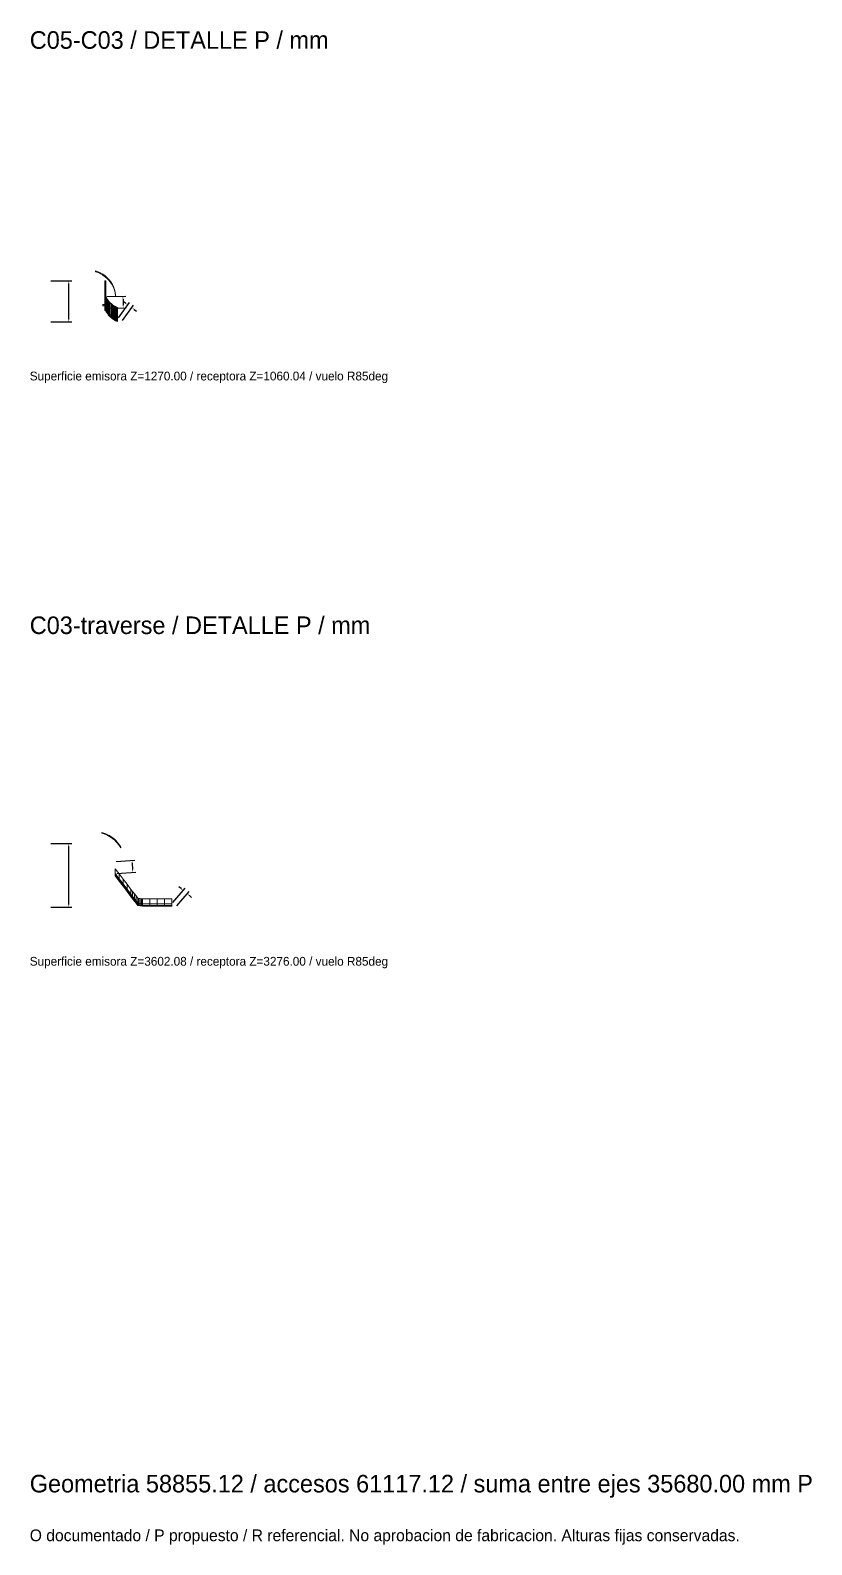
# Model space of a CAD drawing. Header units: millimetres. Extents: x -2500 to 58855, y -53268 to 6837.
# Drawn here: x 3 to 4008, y -53268 to -45505 of the extents above; entities that cross this region are included whole.
import ezdxf

# ---------------------------------------------------------------- set-up
doc = ezdxf.new("R2010")
doc.units = ezdxf.units.MM
for name, color, linetype, lineweight in [('COTAS_P', 1, 'Continuous', 0), ('DET_C03-traverse', 7, 'Continuous', 0), ('DET_C05-C03', 7, 'Continuous', 0), ('TEXTOS', 4, 'Continuous', 0)]:
    doc.layers.add(name, color=color, linetype=linetype, lineweight=lineweight)
doc.dimstyles.new('R19_10', dxfattribs={"dimtxt": 25, "dimasz": 15, "dimexe": 15, "dimexo": 8, "dimgap": 10, "dimtad": 1, "dimtih": 1, "dimtoh": 1, "dimdsep": 46, "dimcen": 0.09, "dimadec": 0, "dimazin": 0, "dimtfac": 1, "dimtdec": 4, "dimtofl": 0, "dimtmove": 0, "dimatfit": 3, "dimfxl": 1, "dimtolj": 1, "dimtzin": 0, "dimarcsym": 0})

# ---------------------------------------------------------------- blocks, each defined once
blk = doc.blocks.new('*D48')
at = {"layer": 'COTAS_P', "color": 0, "lineweight": -2, "transparency": 16777216}
for p, q in [((395.7, -46870.2), (492.6, -46868)), ((478, -46883.4), (478.6, -46913)), ((397, -46929.9), (494, -46927.7))]:
    blk.add_line(p, q, dxfattribs=at)
at = {"layer": 'COTAS_P', "color": 0, "transparency": 16777216}
for points in [[(480.5, -46883.3), (475.5, -46883.4), (477.6, -46868.4)], [(481.1, -46913), (476.1, -46913.1), (479, -46928)]]:
    blk.add_solid(points, dxfattribs=at)
at = {"layer": 'Defpoints', "color": 0, "transparency": 16777216}
for p in [(387.7, -46870.4), (389, -46930), (479, -46928)]:
    blk.add_point(p, dxfattribs=at)
blk = doc.blocks.new('*D49')
at = {"layer": 'COTAS_P', "color": 0, "lineweight": -2, "transparency": 16777216}
for p, q in [((454.7, -46979.1), (511.4, -46900.4)), ((474.7, -46993.5), (531.4, -46914.8)), ((490.4, -46903.8), (478.3, -46895)), ((534.8, -46935.7), (546.9, -46944.5))]:
    blk.add_line(p, q, dxfattribs=at)
at = {"layer": 'COTAS_P', "color": 0, "transparency": 16777216}
for points in [[(491.9, -46901.8), (489, -46905.8), (502.6, -46912.6)], [(536.2, -46933.7), (533.3, -46937.8), (522.6, -46927)]]:
    blk.add_solid(points, dxfattribs=at)
at = {"layer": 'Defpoints', "color": 0, "transparency": 16777216}
for p in [(522.6, -46927), (450, -46985.6), (470, -47000)]:
    blk.add_point(p, dxfattribs=at)
blk = doc.blocks.new('*D50')
at = {"layer": 'COTAS_P', "color": 0, "lineweight": -2, "transparency": 16777216}
for p, q in [((108, -46790), (215, -46790)), ((200, -46985), (200, -46805)), ((108, -47000), (215, -47000))]:
    blk.add_line(p, q, dxfattribs=at)
at = {"layer": 'COTAS_P', "color": 0, "transparency": 16777216}
for points in [[(197.5, -46805), (202.5, -46805), (200, -46790)], [(197.5, -46985), (202.5, -46985), (200, -47000)]]:
    blk.add_solid(points, dxfattribs=at)
at = {"layer": 'Defpoints', "color": 0, "transparency": 16777216}
for p in [(100, -46790), (200, -46790), (100, -47000)]:
    blk.add_point(p, dxfattribs=at)
blk = doc.blocks.new('*D51')
at = {"layer": 'COTAS_P', "color": 0, "lineweight": -2, "transparency": 16777216}
for p, q in [((442.1, -49766.2), (538.9, -49759.2)), ((446.5, -49827.4), (543.3, -49820.5)), ((525, -49775.3), (527.2, -49806.6))]:
    blk.add_line(p, q, dxfattribs=at)
at = {"layer": 'COTAS_P', "color": 0, "transparency": 16777216}
for points in [[(527.5, -49775.1), (522.5, -49775.4), (523.9, -49760.3)], [(529.7, -49806.4), (524.7, -49806.8), (528.3, -49821.5)]]:
    blk.add_solid(points, dxfattribs=at)
at = {"layer": 'Defpoints', "color": 0, "transparency": 16777216}
for p in [(434.1, -49766.8), (438.5, -49828), (528.3, -49821.5)]:
    blk.add_point(p, dxfattribs=at)
blk = doc.blocks.new('*D52')
at = {"layer": 'COTAS_P', "color": 0, "lineweight": -2, "transparency": 16777216}
for p, q in [((733.7, -49976.9), (796.5, -49903)), ((775.4, -49904.7), (764, -49895)), ((753.7, -49993.9), (816.5, -49920)), ((818.3, -49941.1), (829.7, -49950.9))]:
    blk.add_line(p, q, dxfattribs=at)
at = {"layer": 'COTAS_P', "color": 0, "transparency": 16777216}
for points in [[(777, -49902.8), (773.8, -49906.6), (786.8, -49914.4)], [(819.9, -49939.2), (816.6, -49943), (806.8, -49931.4)]]:
    blk.add_solid(points, dxfattribs=at)
at = {"layer": 'Defpoints', "color": 0, "transparency": 16777216}
for p in [(728.5, -49983), (806.8, -49931.4), (748.5, -50000)]:
    blk.add_point(p, dxfattribs=at)
blk = doc.blocks.new('*D53')
at = {"layer": 'COTAS_P', "color": 0, "lineweight": -2, "transparency": 16777216}
for p, q in [((108, -49673.9), (215, -49673.9)), ((200, -49985), (200, -49688.9)), ((108, -50000), (215, -50000))]:
    blk.add_line(p, q, dxfattribs=at)
at = {"layer": 'COTAS_P', "color": 0, "transparency": 16777216}
for points in [[(197.5, -49688.9), (202.5, -49688.9), (200, -49673.9)], [(197.5, -49985), (202.5, -49985), (200, -50000)]]:
    blk.add_solid(points, dxfattribs=at)
at = {"layer": 'Defpoints', "color": 0, "transparency": 16777216}
for p in [(100, -49673.9), (200, -49673.9), (100, -50000)]:
    blk.add_point(p, dxfattribs=at)

msp = doc.modelspace()

# ---------------------------------------------------------------- linework, layer by layer
at = {"layer": 'DET_C03-traverse'}
for p, q in [((369.958, -49617.452), (379.977, -49620.491)), ((369.958, -49617.452), (369.958, -49621.452)), ((369.958, -49621.452), (379.977, -49624.491)), ((379.977, -49624.491), (379.977, -49620.491)), ((379.977, -49620.491), (389.776, -49624.179)), ((379.977, -49624.491), (389.776, -49628.179)), ((389.776, -49628.179), (389.776, -49624.179)), ((389.776, -49624.179), (399.313, -49628.5)), ((389.776, -49628.179), (399.313, -49632.5)), ((399.313, -49632.5), (399.313, -49628.5)), ((399.313, -49628.5), (408.547, -49633.436)), ((399.313, -49632.5), (408.547, -49637.436)), ((408.547, -49637.436), (408.547, -49633.436)), ((408.547, -49633.436), (417.438, -49638.965)), ((408.547, -49637.436), (417.438, -49642.965)), ((417.438, -49642.965), (417.438, -49638.965)), ((417.438, -49638.965), (425.949, -49645.063)), ((417.438, -49642.965), (425.949, -49649.063)), ((425.949, -49649.063), (425.949, -49645.063)), ((425.949, -49645.063), (434.042, -49651.706)), ((425.949, -49649.063), (434.042, -49655.706)), ((434.042, -49655.706), (434.042, -49651.706)), ((434.042, -49651.706), (441.684, -49658.863)), ((434.042, -49655.706), (441.684, -49662.863)), ((441.684, -49662.863), (441.684, -49658.863)), ((441.684, -49658.863), (448.841, -49666.505)), ((441.684, -49662.863), (448.841, -49670.505)), ((448.841, -49670.505), (448.841, -49666.505)), ((448.841, -49666.505), (455.483, -49674.598)), ((448.841, -49670.505), (455.483, -49678.598)), ((455.483, -49678.598), (455.483, -49674.598)), ((455.483, -49674.598), (461.582, -49683.109)), ((455.483, -49678.598), (461.582, -49687.109)), ((461.582, -49687.109), (461.582, -49683.109)), ((461.582, -49683.109), (467.111, -49692)), ((461.582, -49687.109), (467.111, -49696)), ((467.111, -49696), (467.111, -49692)), ((458.547, -49829.5), (438.547, -49803)), ((438.547, -49803), (438.547, -49836)), ((438.547, -49828), (458.547, -49854.5)), ((438.547, -49836), (438.547, -49828)), ((438.547, -49836), (458.547, -49862.5)), ((438.547, -49840), (438.547, -49836)), ((458.547, -49862.5), (458.547, -49829.5)), ((478.547, -49856), (458.547, -49829.5)), ((438.547, -49840), (458.547, -49866.5)), ((458.547, -49854.5), (458.547, -49862.5)), ((458.547, -49854.5), (478.547, -49881)), ((458.547, -49862.5), (458.547, -49866.5)), ((458.547, -49862.5), (478.547, -49889)), ((458.547, -49866.5), (478.547, -49893)), ((478.547, -49889), (478.547, -49856)), ((498.547, -49882.5), (478.547, -49856)), ((478.547, -49881), (478.547, -49889)), ((478.547, -49881), (498.547, -49907.5)), ((478.547, -49889), (478.547, -49893)), ((478.547, -49889), (498.547, -49915.5)), ((478.547, -49893), (498.547, -49919.5)), ((498.547, -49915.5), (498.547, -49882.5)), ((518.547, -49909), (498.547, -49882.5)), ((498.547, -49907.5), (498.547, -49915.5)), ((498.547, -49907.5), (518.547, -49934)), ((518.547, -49942), (518.547, -49909)), ((527.297, -49920.25), (518.547, -49909)), ((498.547, -49915.5), (498.547, -49919.5)), ((498.547, -49915.5), (518.547, -49942)), ((498.547, -49919.5), (518.547, -49946)), ((518.547, -49934), (518.547, -49942)), ((518.547, -49934), (527.297, -49945.25)), ((518.547, -49942), (518.547, -49946)), ((518.547, -49942), (527.297, -49953.25)), ((518.547, -49946), (527.297, -49957.25)), ((527.297, -49953.25), (527.297, -49920.25)), ((536.047, -49931.5), (527.297, -49920.25)), ((527.297, -49945.25), (527.297, -49953.25)), ((527.297, -49945.25), (536.047, -49956.5)), ((527.297, -49953.25), (527.297, -49957.25)), ((527.297, -49953.25), (536.047, -49964.5)), ((527.297, -49957.25), (536.047, -49968.5)), ((536.047, -49964.5), (536.047, -49931.5)), ((544.797, -49942.75), (536.047, -49931.5)), ((536.047, -49956.5), (536.047, -49964.5)), ((536.047, -49956.5), (544.797, -49967.75)), ((536.047, -49964.5), (536.047, -49968.5)), ((536.047, -49964.5), (544.797, -49975.75)), ((536.047, -49968.5), (544.797, -49979.75)), ((544.797, -49975.75), (544.797, -49942.75)), ((553.547, -49954), (544.797, -49942.75)), ((544.797, -49967.75), (544.797, -49975.75)), ((544.797, -49967.75), (553.547, -49979)), ((544.797, -49975.75), (544.797, -49979.75)), ((544.797, -49975.75), (553.547, -49987)), ((544.797, -49979.75), (553.547, -49991)), ((553.547, -49987), (553.547, -49954)), ((559.797, -49955), (553.547, -49954)), ((553.547, -49979), (553.547, -49987)), ((553.547, -49979), (559.797, -49980)), ((553.547, -49987), (553.547, -49991)), ((553.547, -49987), (559.797, -49988)), ((553.547, -49991), (559.797, -49992)), ((559.797, -49988), (559.797, -49955)), ((566.047, -49956), (559.797, -49955)), ((559.797, -49980), (559.797, -49988)), ((559.797, -49980), (566.047, -49981)), ((559.797, -49988), (559.797, -49992)), ((559.797, -49988), (566.047, -49989)), ((559.797, -49992), (566.047, -49993)), ((566.047, -49989), (566.047, -49956)), ((572.297, -49957), (566.047, -49956)), ((566.047, -49981), (566.047, -49989)), ((566.047, -49981), (572.297, -49982)), ((566.047, -49989), (566.047, -49993)), ((566.047, -49989), (572.297, -49990)), ((566.047, -49993), (572.297, -49994)), ((572.297, -49990), (572.297, -49957)), ((578.547, -49958), (572.297, -49957)), ((572.297, -49982), (572.297, -49990)), ((572.297, -49982), (578.547, -49983)), ((572.297, -49990), (572.297, -49994)), ((572.297, -49990), (578.547, -49991)), ((578.547, -49991), (578.547, -49958)), ((616.047, -49958), (578.547, -49958)), ((578.547, -49983), (578.547, -49991)), ((578.547, -49983), (616.047, -49983)), ((578.547, -49991), (578.547, -49995)), ((578.547, -49991), (616.047, -49991)), ((616.047, -49991), (616.047, -49958)), ((653.547, -49958), (616.047, -49958)), ((616.047, -49983), (616.047, -49991)), ((616.047, -49983), (653.547, -49983)), ((616.047, -49991), (616.047, -49995)), ((616.047, -49991), (653.547, -49991)), ((653.547, -49991), (653.547, -49958)), ((691.047, -49958), (653.547, -49958)), ((653.547, -49983), (653.547, -49991)), ((653.547, -49983), (691.047, -49983)), ((653.547, -49991), (653.547, -49995)), ((653.547, -49991), (691.047, -49991)), ((691.047, -49991), (691.047, -49958)), ((728.547, -49958), (691.047, -49958)), ((691.047, -49983), (691.047, -49991)), ((691.047, -49983), (728.547, -49983)), ((691.047, -49991), (691.047, -49995)), ((691.047, -49991), (728.547, -49991)), ((728.547, -49991), (728.547, -49958)), ((728.547, -49983), (728.547, -49991)), ((728.547, -49991), (728.547, -49995)), ((572.297, -49994), (578.547, -49995)), ((578.547, -49995), (616.047, -49995)), ((616.047, -49995), (653.547, -49995)), ((653.547, -49995), (691.047, -49995)), ((691.047, -49995), (728.547, -49995))]:
    msp.add_line(p, q, dxfattribs=at)
at = {"layer": 'DET_C05-C03'}
for p, q in [((336.235, -46738.814), (349.791, -46743.197)), ((336.235, -46738.814), (336.235, -46742.814)), ((336.235, -46742.814), (349.791, -46747.197)), ((349.791, -46747.197), (349.791, -46743.197)), ((349.791, -46743.197), (362.832, -46748.935)), ((349.791, -46747.197), (362.832, -46752.935)), ((362.832, -46752.935), (362.832, -46748.935)), ((362.832, -46748.935), (375.222, -46755.969)), ((362.832, -46752.935), (375.222, -46759.969)), ((375.222, -46759.969), (375.222, -46755.969)), ((375.222, -46755.969), (386.833, -46764.226)), ((375.222, -46759.969), (386.833, -46768.226)), ((385, -46790.044), (390, -46790.044)), ((385, -46790.044), (385, -46910.044)), ((386.833, -46768.226), (386.833, -46764.226)), ((386.833, -46764.226), (397.545, -46773.62)), ((386.833, -46768.226), (397.545, -46777.62)), ((390, -46910.044), (390, -46790.044)), ((397.545, -46777.62), (397.545, -46773.62)), ((397.545, -46773.62), (407.246, -46784.054)), ((397.545, -46777.62), (407.246, -46788.054)), ((407.246, -46788.054), (407.246, -46784.054)), ((407.246, -46784.054), (415.837, -46795.419)), ((407.246, -46788.054), (415.837, -46799.419)), ((415.837, -46799.419), (415.837, -46795.419)), ((415.837, -46795.419), (423.228, -46807.6)), ((415.837, -46799.419), (423.228, -46811.6)), ((423.228, -46811.6), (423.228, -46807.6)), ((423.228, -46807.6), (429.343, -46820.468)), ((393.159, -46877.576), (389, -46870.044)), ((389, -46870.044), (389, -46938.044)), ((393.159, -46945.576), (393.159, -46877.576)), ((397.67, -46884.613), (393.159, -46877.576)), ((397.67, -46952.613), (397.67, -46884.613)), ((402.477, -46891.144), (397.67, -46884.613)), ((423.228, -46811.6), (429.343, -46824.468)), ((429.343, -46824.468), (429.343, -46820.468)), ((429.343, -46820.468), (434.119, -46833.891)), ((429.343, -46824.468), (434.119, -46837.891)), ((434.119, -46837.891), (434.119, -46833.891)), ((434.119, -46833.891), (437.505, -46847.73)), ((434.119, -46837.891), (437.505, -46851.73)), ((437.505, -46851.73), (437.505, -46847.73)), ((437.505, -46847.73), (439.467, -46861.842)), ((437.505, -46851.73), (439.467, -46865.842)), ((439.467, -46865.842), (439.467, -46861.842)), ((375, -46910.044), (390, -46910.044)), ((375, -46910.044), (375, -46918.044)), ((375, -46918.044), (390, -46918.044)), ((393, -46900.044), (385, -46900.044)), ((385, -46900.044), (385, -46942.044)), ((385, -46910.044), (390, -46910.044)), ((385, -46942.044), (393, -46942.044)), ((389, -46930.044), (393.159, -46937.576)), ((389, -46938.044), (389, -46930.044)), ((389, -46938.044), (393.159, -46945.576)), ((389, -46942.044), (389, -46938.044)), ((389, -46942.044), (393.159, -46949.576)), ((390, -46918.044), (390, -46910.044)), ((393, -46942.044), (393, -46900.044)), ((393.159, -46937.576), (393.159, -46945.576)), ((393.159, -46937.576), (397.67, -46944.613)), ((393.159, -46945.576), (393.159, -46949.576)), ((393.159, -46945.576), (397.67, -46952.613)), ((393.159, -46949.576), (397.67, -46956.613)), ((397.67, -46944.613), (397.67, -46952.613)), ((397.67, -46944.613), (402.477, -46951.144)), ((397.67, -46952.613), (397.67, -46956.613)), ((397.67, -46952.613), (402.477, -46959.144)), ((397.67, -46956.613), (402.477, -46963.144)), ((402.477, -46959.144), (402.477, -46891.144)), ((407.526, -46897.16), (402.477, -46891.144)), ((402.477, -46951.144), (402.477, -46959.144)), ((402.477, -46951.144), (407.526, -46957.16)), ((402.477, -46959.144), (402.477, -46963.144)), ((402.477, -46959.144), (407.526, -46965.16)), ((402.477, -46963.144), (407.526, -46969.16)), ((407.526, -46965.16), (407.526, -46897.16)), ((412.761, -46902.652), (407.526, -46897.16)), ((407.526, -46957.16), (407.526, -46965.16)), ((407.526, -46957.16), (412.761, -46962.652)), ((407.526, -46965.16), (407.526, -46969.16)), ((407.526, -46965.16), (412.761, -46970.652)), ((412.761, -46970.652), (412.761, -46902.652)), ((418.127, -46907.609), (412.761, -46902.652)), ((412.761, -46962.652), (412.761, -46970.652)), ((412.761, -46962.652), (418.127, -46967.609)), ((418.127, -46975.609), (418.127, -46907.609)), ((423.57, -46912.022), (418.127, -46907.609)), ((423.57, -46980.022), (423.57, -46912.022)), ((429.034, -46915.882), (423.57, -46912.022)), ((429.034, -46983.882), (429.034, -46915.882)), ((434.464, -46919.179), (429.034, -46915.882)), ((434.464, -46987.179), (434.464, -46919.179)), ((439.805, -46921.902), (434.464, -46919.179)), ((439.805, -46989.902), (439.805, -46921.902)), ((445.002, -46924.044), (439.805, -46921.902)), ((445.002, -46992.044), (445.002, -46924.044)), ((450, -46925.593), (445.002, -46924.044)), ((450, -46993.593), (450, -46925.593)), ((407.526, -46969.16), (412.761, -46974.652)), ((412.761, -46970.652), (412.761, -46974.652)), ((412.761, -46970.652), (418.127, -46975.609)), ((412.761, -46974.652), (418.127, -46979.609)), ((418.127, -46967.609), (418.127, -46975.609)), ((418.127, -46967.609), (423.57, -46972.022)), ((418.127, -46975.609), (418.127, -46979.609)), ((418.127, -46975.609), (423.57, -46980.022)), ((418.127, -46979.609), (423.57, -46984.022)), ((423.57, -46972.022), (423.57, -46980.022)), ((423.57, -46972.022), (429.034, -46975.882)), ((423.57, -46980.022), (423.57, -46984.022)), ((423.57, -46980.022), (429.034, -46983.882)), ((423.57, -46984.022), (429.034, -46987.882)), ((429.034, -46975.882), (429.034, -46983.882)), ((429.034, -46975.882), (434.464, -46979.179)), ((429.034, -46983.882), (429.034, -46987.882)), ((429.034, -46983.882), (434.464, -46987.179)), ((429.034, -46987.882), (434.464, -46991.179)), ((434.464, -46979.179), (434.464, -46987.179)), ((434.464, -46979.179), (439.805, -46981.902)), ((434.464, -46987.179), (434.464, -46991.179)), ((434.464, -46987.179), (439.805, -46989.902)), ((434.464, -46991.179), (439.805, -46993.902)), ((439.805, -46981.902), (439.805, -46989.902)), ((439.805, -46981.902), (445.002, -46984.044)), ((439.805, -46989.902), (439.805, -46993.902)), ((439.805, -46989.902), (445.002, -46992.044)), ((439.805, -46993.902), (445.002, -46996.044)), ((445.002, -46984.044), (445.002, -46992.044)), ((445.002, -46984.044), (450, -46985.593)), ((445.002, -46992.044), (445.002, -46996.044)), ((445.002, -46992.044), (450, -46993.593)), ((445.002, -46996.044), (450, -46997.593)), ((450, -46985.593), (450, -46993.593)), ((450, -46993.593), (450, -46997.593))]:
    msp.add_line(p, q, dxfattribs=at)

# ---------------------------------------------------------------- texts
at = {"layer": 'TEXTOS'}
for s, height, p in [('C05-C03 / DETALLE P / mm', 90, (0, -45600)), ('Superficie emisora Z=1270.00 / receptora Z=1060.04 / vuelo R85deg', 45, (0, -47300)), ('C03-traverse / DETALLE P / mm', 90, (0, -48600)), ('Superficie emisora Z=3602.08 / receptora Z=3276.00 / vuelo R85deg', 45, (0, -50300)), ('Geometria 58855.12 / accesos 61117.12 / suma entre ejes 35680.00 mm P', 90, (0, -53000)), ('O documentado / P propuesto / R referencial. No aprobacion de fabricacion. Alturas fijas conservadas.', 60, (0, -53250))]:
    msp.add_text(s, height=height, dxfattribs=at).set_placement(p)

# ---------------------------------------------------------------- dimensions: what is measured, and where the dimension line sits
at = {"layer": 'COTAS_P'}
for p1, p2, distance, picture, middle in [((100, -47000), (100, -46790.044), -100, '*D50', (200, -46895.022)), ((387.665, -46870.374), (389, -46930.044), 90, '*D48', (478.31, -46898.196)), ((450, -46985.593), (470, -47000), 90, '*D49', (512.605, -46919.771)), ((100, -50000), (100, -49673.916), -100, '*D53', (200, -49836.958)), ((434.143, -49766.761), (438.547, -49828), 90, '*D51', (526.113, -49790.926)), ((728.547, -49983), (748.547, -50000), 90, '*D52', (796.835, -49922.925))]:
    dim = msp.add_aligned_dim(p1=p1, p2=p2, distance=distance, text='<> P', dimstyle='R19_10', dxfattribs=at)
    dim.commit()
    dim.dimension.update_dxf_attribs({"geometry": picture, "text_midpoint": middle})

doc.saveas('drawing.dxf')
